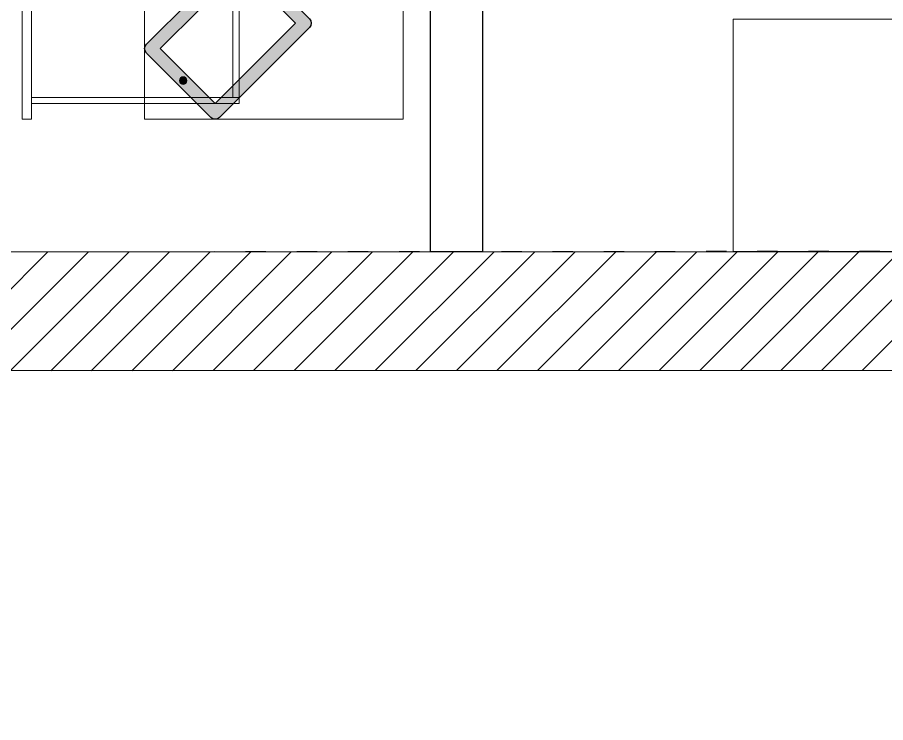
# Model space of a CAD drawing. Header units: feet. Extents: x 9100201 to 9130972, y -7060626 to -7048050.
# Drawn here: x 9120914 to 9122594, y -7054217 to -7052852 of the extents above; entities that cross this region are included whole.
import ezdxf

# ---------------------------------------------------------------- set-up
doc = ezdxf.new("R2010")
doc.units = ezdxf.units.FT
doc.header["$LTSCALE"] = 33
doc.header["$MEASUREMENT"] = 0
doc.linetypes.add('ACAD_ISO03W100', pattern=[30, 12, -18])
doc.layers.add('A-WALL', color=1, linetype='Continuous')
for name, color, linetype, lineweight in [('LENS-DIM', 252, 'Continuous', 5), ('LENS-FURNITURE', 13, 'Continuous', 9), ('LENS-PARTITION', 21, 'Continuous', 25), ('LK-FF&E WALL', 1, 'Continuous', 9), ('LN-HATCH', 251, 'Continuous', 0)]:
    doc.layers.add(name, color=color, linetype=linetype, lineweight=lineweight)

# ---------------------------------------------------------------- blocks, each defined once
blk = doc.blocks.new('A$C79009803')
at = {"layer": 'LN-HATCH'}
h = blk.add_hatch(dxfattribs=at)
h.set_pattern_fill('ANSI31', color=256, scale=444, angle=180)
h.set_pattern_definition([(225, (-11307537.07698906, 5495392.02892255), (39.24442635585339, -39.2444263558534), [])])
h.paths.add_polyline_path([(11481.03328997269, -840.3799810241908), (7329.961525304243, -840.3799810241908), (7329.961525304243, -1069.379803722724), (11481.03328997269, -1069.379803722724)])
h.paths.add_polyline_path([(7099.737718945369, -839.3798037227243), (4349.080744098872, -839.3798037227243), (4349.080744098872, -1069.379803722724), (7099.737718945369, -1069.379803722724)])
h.paths.add_polyline_path([(1177.986627522856, -839.3798037227243), (-1539.275237621739, -839.3798037227243), (-1539.275237621739, -1069.379803722724), (1177.986627522856, -1069.379803722724)])
h.paths.add_polyline_path([(4118.856257384643, -839.3798037227243), (1408.213174002245, -839.3798037227243), (1408.213174002245, -1069.379803722724), (4118.856257384643, -1069.379803722724)])
h.paths.add_polyline_path([(-13155.4447384607, -6035.620777430944), (-14429.98125641048, -7511.986810773611), (-14352.96185035631, -7575.767772594467), (-13076.15620971843, -6101.280834857374)])
h.paths.add_polyline_path([(-18485.04159512557, -4153.928603137843), (-16921.39796889014, -2202.870898738503), (-17009.98167591356, -2129.513360358775), (-18573.62530216388, -4080.571064745075)])
at = {"layer": 'A-WALL'}
blk.add_lwpolyline([(1408.213174002245, -839.3798037227243), (4118.856257384643, -839.3798037227243), (4118.856257384643, -1069.379803722724), (1408.213174002245, -1069.379803722724)], close=True, dxfattribs=at)
blk = doc.blocks.new('A$Ce45749d8')
at = {"layer": 'LENS-DIM', "color": 5, "linetype": 'ACAD_ISO03W100', "ltscale": 0.1, "elevation": -0.0065522596084542}
blk.add_lwpolyline([(7372.210352884606, -303.438525675796), (10089.62867247127, -303.438525675796), (10089.81104812212, -35.33237345423549), (10319.87897393293, -35.48887410759926), (10319.6967047397, -303.438525675796), (13030.49910775386, -302.2544982247055), (13030.67931718565, -37.33286004979163), (13260.66455385275, -37.41220794431865), (13260.66455385275, 4440.519445619545), (13033.72542471066, 4440.678141403012), (13033.90914286673, 4710.757880401797), (10323.1087996196, 4712.601866343058), (10322.92508146353, 4442.522127347998), (10092.85715565271, 4442.678627998568), (10093.04087380878, 4712.75836699549), (7372.237577265129, 4714.609157313592)], dxfattribs=at)
at = {"layer": 'LENS-DIM', "color": 2}
blk.add_blockref('A$C79009803', (8911.48559050262, 535.9412780469283, -0.0065522596084542), dxfattribs=at)
blk = doc.blocks.new('TRIAL SET CABINET 633x500')
at = {"layer": 'LENS-FURNITURE'}
h = blk.add_hatch(color=9, dxfattribs=at)
h.dxf.hatch_style = 1
edge = h.paths.add_edge_path()
edge.add_line((-8.54246803093703, -981.9670201920668), (115.9083254579454, -857.5162267031847))
edge.add_arc((107.4230440836399, -849.030945328879), 12.00000000009463, 315, 405)
edge.add_line((115.9083254579454, -840.5456639545736), (-58.03994271345434, -666.5973957831737))
edge.add_arc((-66.52522408775982, -675.0826771574792), 12.00000000009463, 45.00000000000002, 135)
edge.add_line((-75.01050546206531, -666.5973957831737), (-199.4612989509478, -791.0481892720562))
edge.add_arc((-190.9760175766423, -799.5334706454303), 11.99999999943607, 135.0000000031442, 225.0000000031442)
edge.add_line((-199.4612989500165, -808.0187520197359), (-25.5130307786167, -981.967020191136))
edge.add_arc((-17.02774940431148, -973.4817388177615), 11.99999999943605, 224.9999999968574, 314.9999999968578)
h.paths.add_polyline_path([(-17.02774940524252, -955.0969625067663), (89.03826777357607, -849.0309453279477), (-66.52522408775982, -693.4674534666119), (-172.5912412665784, -799.5334706454305)], flags=16)
edge = h.paths.add_edge_path(flags=16)
edge.add_line((-138.2965623782947, -741.9042679787381), (-124.1544267544522, -727.7621323548956))
edge.add_arc((-121.3259996296837, -730.5905594796641), 4.000000000031514, 45.00000000000051, 134.9999999999996, ccw=False)
edge.add_arc((-121.3259996296838, -730.5905594796641), 4.000000000031584, -45.000000000000625, 44.999999999999375, ccw=False)
edge.add_line((-118.4975725049153, -733.4189866044327), (-132.6397081287578, -747.561122228275))
edge.add_arc((-135.4681352535263, -744.7326951035067), 4.000000000031524, 225.0000000000006, 314.99999999999966, ccw=False)
edge.add_arc((-135.4681352535261, -744.7326951035066), 4.000000000031665, 135.0000000000006, 225.0000000000006, ccw=False)
edge = h.paths.add_edge_path(flags=16)
edge.add_arc((44.84409394953398, -910.9027886827243), 7, 0, 360)
at = {"layer": 'LENS-FURNITURE', "lineweight": 0}
h = blk.add_hatch(dxfattribs=at)
h.set_pattern_fill('ANSI31', color=252, scale=10, angle=405)
h.set_pattern_definition([(90, (-3772352.875833935, -3684050.327587578), (-1.25, 2e-16), [])])
edge = h.paths.add_edge_path()
edge.add_line((-138.2965623782947, -741.9042679787381), (-124.1544267544522, -727.7621323548956))
edge.add_arc((-121.3259996296837, -730.5905594796641), 4.000000000031514, 45.00000000000051, 134.9999999999996, ccw=False)
edge.add_arc((-121.3259996296838, -730.5905594796641), 4.000000000031584, -45.000000000000625, 44.999999999999375, ccw=False)
edge.add_line((-118.4975725049153, -733.4189866044327), (-132.6397081287578, -747.561122228275))
edge.add_arc((-135.4681352535263, -744.7326951035067), 4.000000000031524, 225.0000000000006, 314.99999999999966, ccw=False)
edge.add_arc((-135.4681352535261, -744.7326951035066), 4.000000000031665, 135.0000000000006, 225.0000000000006, ccw=False)
edge = h.paths.add_edge_path()
edge.add_arc((44.84409394953398, -910.9027886827243), 7, 0, 360)
at = {"layer": 'LENS-FURNITURE'}
blk.add_lwpolyline([(119.4230440827086, -352.4817388160154), (119.4230440827086, -985.4817388160156), (-380.5769559172913, -985.4817388160156), (-380.5769559172913, -352.4817388160154)], close=True, dxfattribs=at)
at = {"layer": 'LENS-FURNITURE', "color": 146}
for points in [[(338.5359051078558, -352.4817388160154), (338.5359051078558, -985.4817388160156), (356.5359051078559, -985.4817388160156), (356.5359051078559, -352.4817388160154)], [(-63.4640948921442, -382.4817388160154), (-63.4640948921442, -394.4817388160154), (338.5359051078558, -394.4817388160154), (338.5359051078558, -382.4817388160154)], [(-63.4640948921442, -394.4817388160154), (-63.4640948921442, -943.4817388160153), (-51.4640948921442, -943.4817388160153), (-51.4640948921442, -394.4817388160154)], [(-63.4640948921442, -955.4817388160152), (-63.4640948921442, -943.4817388160153), (338.5359051078558, -943.4817388160153), (338.5359051078558, -955.4817388160152)]]:
    blk.add_lwpolyline(points, close=True, dxfattribs=at)
at = {"layer": 'LENS-FURNITURE', "color": 18, "lineweight": 30}
for points in [[(-8.54246803093703, -981.9670201920668), (115.9083254579454, -857.5162267031847, 0.4142135623730951), (115.9083254579454, -840.5456639545736), (-58.03994271345434, -666.5973957831737, 0.4142135623730951), (-75.01050546206531, -666.5973957831737), (-199.4612989509478, -791.0481892720562, 0.4142135623730951), (-199.4612989500165, -808.0187520197359), (-25.51303077861669, -981.967020191136, 0.4142135623730951)], [(-138.2965623782947, -741.9042679787381), (-124.1544267544522, -727.7621323548956, -0.4142135623730951), (-118.4975725049153, -727.7621323548956), (-118.4975725049153, -727.7621323548956, -0.4142135623730951), (-118.4975725049153, -733.4189866044327), (-132.6397081287578, -747.561122228275, -0.4142135623730951), (-138.2965623782947, -747.561122228275), (-138.2965623782947, -747.561122228275, -0.4142135623730951)]]:
    blk.add_lwpolyline(points, format="xyb", close=True, dxfattribs=at)
blk.add_lwpolyline([(-17.02774940524252, -955.0969625067663), (89.03826777357607, -849.0309453279477), (-66.52522408775982, -693.4674534666119), (-172.5912412665784, -799.5334706454305)], close=True, dxfattribs=at)
blk.add_circle((44.84409394953398, -910.9027886827243), 7, dxfattribs=at)

msp = doc.modelspace()

# ---------------------------------------------------------------- linework, layer by layer
at = {"layer": 'LENS-PARTITION', "elevation": 5.0616035e-09}
msp.add_lwpolyline([(9121713.921399934, -7051588.300482592), (9121814.380962497, -7051588.300482592), (9121814.380962497, -7053305.980097925), (9121713.921399934, -7053305.980097925)], close=True, dxfattribs=at)
at = {"layer": 'LK-FF&E WALL', "elevation": 7.60552835e-08}
msp.add_lwpolyline([(9123199.197073227, -7052855.792128469), (9122299.197073229, -7052855.792128469), (9122299.197073229, -7053305.79212847), (9123199.197073227, -7053305.79212847)], close=True, dxfattribs=at)

# ---------------------------------------------------------------- block references
at = {"layer": 'LENS-DIM', "color": 2, "rotation": 0.0163409346695699}
msp.add_blockref('A$Ce45749d8', (9110343.025664411, -7053005.813226238, 0.0065522340677619), dxfattribs=at)
at = {"layer": 'LENS-FURNITURE', "xscale": -1}
msp.add_blockref('TRIAL SET CABINET 633x500', (9121280.01047603, -7052063.948769755, -6.59027941e-08), dxfattribs=at)

doc.saveas('drawing.dxf')
